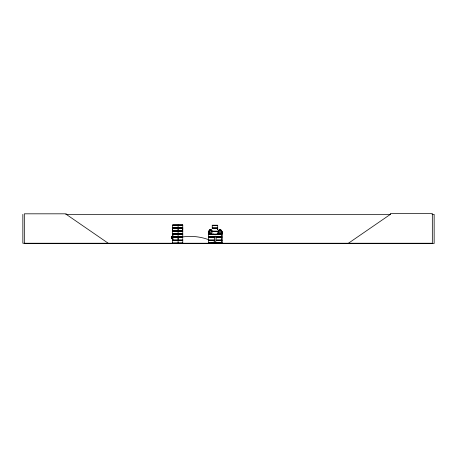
<?xml version="1.0" encoding="UTF-8"?>
<svg xmlns="http://www.w3.org/2000/svg" width="457" height="457" viewBox="0 0 457 457"><rect width="100%" height="100%" fill="white"/><g stroke="black" fill="none" stroke-linecap="round" stroke-linejoin="round"><path stroke-width="0.69" d="M172.643 230.842L172.643 228.169L182.754 228.169L182.749 230.842L172.643 230.842L172.649 229.505M178.087 238.668L178.087 237.326L178.087 240.005M178.087 229.505L178.087 228.169L178.087 230.842M182.749 229.505L182.749 228.169M217.698 228.454L217.698 229.797L217.703 228.454L212.254 228.454M218.326 231.528L217.892 231.596L217.892 234.332M208.563 243.233L214.03 243.13M214.773 236.355L214.756 237.531A0.971 0.971 0 0 0 214.556 239.057L214.756 242.798L215.727 242.798L215.927 239.057A0.971 0.971 0 0 0 215.727 237.531L215.664 236.24L214.819 236.24M211.054 234.075L212.002 232.979L212.002 231.596L211.288 229.78L209.854 229.78L209.14 231.596L209.14 232.979L210.1 234.075M220.514 234.075L221.456 232.979L221.456 231.596L220.748 229.78L219.314 229.78L218.595 231.596L218.595 232.979L219.554 234.075M208.826 231.59L208.438 231.596L208.381 242.998M221.839 231.55L222.171 231.596L222.125 243.238M208.426 231.596L209.854 229.78M219.314 229.78L217.88 231.596L219.291 229.728L220.771 229.728L222.228 231.579L222.228 233.424L221.496 234.35M214.322 243.227L214.522 242.604L214.624 243.01M214.601 243.227L214.716 243.164M214.813 243.238L214.442 243.01L215.927 243.01M215.887 243.164L215.978 242.604L215.967 243.233L214.419 243.17L214.819 243.17M172.855 239.228L171.649 238.137L171.649 236.657L172.855 235.566M348.428 243.238L390.381 214.367L390.381 213.516L432.328 213.516L432.328 243.238L22.85 243.238L22.85 214.367M172.746 236.206L171.649 236.657M172.643 243.124L172.643 240.542L182.754 240.542L182.754 243.124L172.626 243.233M171.895 237.166L172.815 236.84M182.606 237.966L182.606 236.875M218.286 231.59L218.286 234.332M65.739 214.367L390.598 214.367M432.008 214.367L434.15 214.367L434.15 243.484L24.324 243.484L24.324 213.819L66.276 213.819L66.276 214.367L108.223 243.238M172.637 224.941L182.76 224.941M172.649 225.21L182.749 225.21M212.248 225.232L217.703 225.232M214.584 225.45L215.367 225.45M212.259 225.495L217.698 225.495M172.603 227.815L182.789 227.815M212.254 227.917L217.703 227.917L217.703 225.341L212.248 225.324L212.259 227.917M172.603 227.98L182.789 227.98M212.214 228.106L217.738 228.106M212.214 228.272L217.738 228.272M172.603 231.031L182.789 231.031M172.603 231.196L182.789 231.196M212.254 231.133L217.703 231.133M212.214 231.316L217.738 231.316M212.214 231.482L217.738 231.482M212.254 231.67L217.703 231.67M182.76 233.967L172.592 234.035L182.76 234.104M208.569 234.104L213.665 234.104M216.761 234.104L221.856 234.104M172.637 234.201L182.76 234.195L182.749 236.789L172.643 236.789M208.569 234.201L221.856 234.213M213.048 234.258L217.338 234.252M172.649 234.367L182.749 234.367M208.581 234.367L221.845 234.367M208.575 236.789L214.025 236.789M216.401 236.789L221.851 236.789M172.603 236.977L182.789 236.977M208.541 236.977L214.065 236.977M216.367 236.977L221.891 236.977M172.603 237.143L182.789 237.143M208.541 237.143L214.065 237.143M216.367 237.143L221.891 237.143M172.643 237.326L182.754 237.326M208.575 237.326L214.025 237.326M216.401 237.326L221.851 237.326M171.895 237.64L173.266 238.108M172.643 240.005L182.754 240.005L182.754 238.668M208.575 240.005L214.025 240.005M216.401 240.005L221.851 240.005M172.603 240.188L182.789 240.188M208.541 240.188L214.065 240.188M216.367 240.188L221.891 240.188M172.603 240.353L182.789 240.353M208.541 240.353L214.065 240.353M216.367 240.353L221.891 240.353M208.575 240.542L214.025 240.542M216.401 240.542L221.851 240.542M208.392 242.816L208.483 243.238M221.731 242.816L222.273 243.21M221.731 242.935L208.878 242.935L208.878 243.238M172.649 243.05L182.749 243.05M208.581 243.05L214.019 243.05M216.407 243.05L221.845 243.05M216.395 243.124L221.856 243.13M208.809 231.448L208.832 234.332M212.796 243.204L212.756 242.816M172.746 238.594L171.649 238.137L172.746 239.068M217.835 233.424L218.56 234.35M212.408 231.116L211.311 229.728L209.832 229.728L208.375 231.579L208.375 233.424L209.106 234.35M221.822 242.816L221.822 243.238M221.748 231.442L221.731 243.238M218.286 242.816L218.332 243.238M218.24 242.816L218.24 243.238M217.938 242.816L217.938 243.238M217.846 242.816L217.846 243.238M215.47 243.01L215.47 242.159L215.024 242.159L215.024 243.01M212.671 242.816L212.711 243.238M212.316 242.816L212.316 243.238L212.271 242.935M208.832 242.816L208.786 243.238M178.093 225.05L178.087 227.632M178.087 231.385L178.093 233.961M178.093 234.213L178.087 236.789M178.087 240.542L178.093 243.124M172.952 235.292L172.952 235.686M172.952 239.177L172.952 239.571M171.918 237.166L171.918 237.64M182.749 236.949A42.478 33.401 0 0 1 208.078 239.479M213.739 241.959A42.478 33.401 0 0 1 215.51 242.93M210.329 230.02L209.86 232.407L210.329 233.121L210.803 233.121L211.294 231.596L210.803 230.02L210.329 230.02M219.783 230.02L219.32 232.407L219.783 233.121L220.263 233.121L220.748 231.596L220.263 230.02L219.783 230.02M182.76 225.05L172.637 225.038L172.649 227.632L182.754 227.632L182.754 225.05M182.754 231.385L172.643 231.385L172.643 233.961L182.749 233.893L182.754 231.385"/></g></svg>
